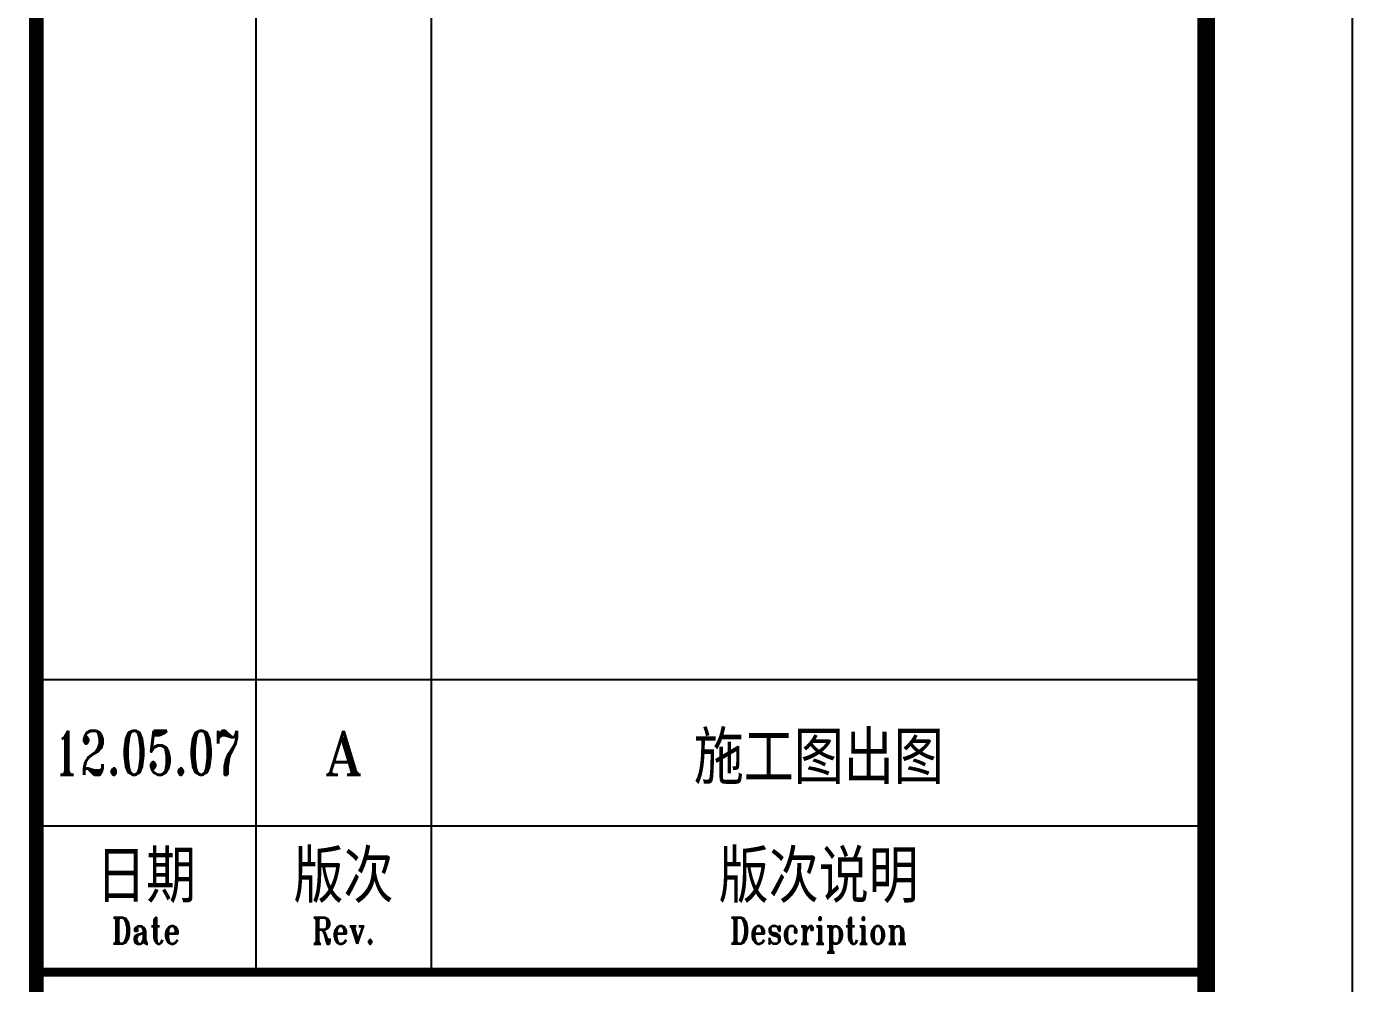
# Model space of a CAD drawing. Extents: x 307762 to 522490, y -326758 to -245675.
# Drawn here: x 456612 to 461145, y -255217 to -251945 of the extents above; entities that cross this region are included whole.
import ezdxf
from ezdxf.enums import TextEntityAlignment as Align

# ---------------------------------------------------------------- set-up
doc = ezdxf.new("R2010")
doc.units = 0
doc.header["$LTSCALE"] = 1000
doc.header["$MEASUREMENT"] = 0
doc.layers.get('0').update_dxf_attribs({"linetype": 'CONTINUOUS'})
doc.layers.add('图框', color=85, linetype='CONTINUOUS')
doc.styles.add('TKZ1_tjhts.shx', font='tjromant.shx', dxfattribs={"bigfont": 'tjhts.shx'})
doc.styles.add('TKZ2_tjkts.shx', font='tjromant.shx', dxfattribs={"bigfont": 'tjkts.shx'})

# ---------------------------------------------------------------- blocks, each defined once
blk = doc.blocks.new('TJAD_TK_A1')
for p, q in [((1266.379, 940.449), (1266.379, 767.449)), ((1278.379, 940.449), (1278.379, 767.449)), ((1251.379, 777.449), (1263.379, 777.449)), ((1251.379, 777.449), (1331.379, 777.449)), ((1251.379, 767.449), (1331.379, 767.449))]:
    blk.add_line(p, q)
for points, const_width in [([(1251.379, 940.449), (1251.379, 366.449)], 1), ([(1251.379, 767.449), (1331.379, 767.449)], 0.6)]:
    blk.add_lwpolyline(points, dxfattribs=dict(const_width=const_width))
at = {"layer": '图框'}
for p, q in [((1341.379, 356.449), (1341.379, 950.449)), ((1251.379, 787.449), (1331.379, 787.449))]:
    blk.add_line(p, q, dxfattribs=at)
at = {"layer": '图框', "const_width": 1.2}
blk.add_lwpolyline([(1331.379, 940.449), (525.379, 940.449), (525.379, 366.449), (1331.379, 366.449)], close=True, dxfattribs=at)
at = {"style": 'TKZ2_tjkts.shx'}
for s, p in [('日期', (1258.879, 773.997)), ('版次', (1272.379, 773.997)), ('版次说明', (1304.879, 773.997))]:
    blk.add_text(s, height=3.6, dxfattribs=at).set_placement(p, align=Align.MIDDLE_CENTER)
at = {"style": 'TKZ2_tjkts.shx', "width": 0.8}
for s, p in [('Date', (1258.879, 770.297)), ('Rev.', (1272.379, 770.297)), ('Description', (1304.879, 770.297))]:
    blk.add_text(s, height=1.8, dxfattribs=at).set_placement(p, align=Align.MIDDLE_CENTER)

msp = doc.modelspace()

# ---------------------------------------------------------------- block references
at = {"layer": '图框', "xscale": 50, "yscale": 50, "zscale": 50}
msp.add_blockref('TJAD_TK_A1', (394076.5, -293550.7), dxfattribs=at)

# ---------------------------------------------------------------- texts
at = {"layer": '图框', "style": 'TKZ1_tjhts.shx'}
for s, height, p in [('施工图出图', 180, (459320.5, -254445.3)), ('A', 150, (457695.5, -254428.2))]:
    msp.add_text(s, height=height, dxfattribs=at).set_placement(p, align=Align.MIDDLE_CENTER)
at = {"layer": '图框', "style": 'TKZ1_tjhts.shx', "width": 0.7}
msp.add_text('12.05.07', height=150, dxfattribs=at).set_placement((457024.4, -254428.2), align=Align.MIDDLE_CENTER)

doc.saveas('drawing.dxf')
